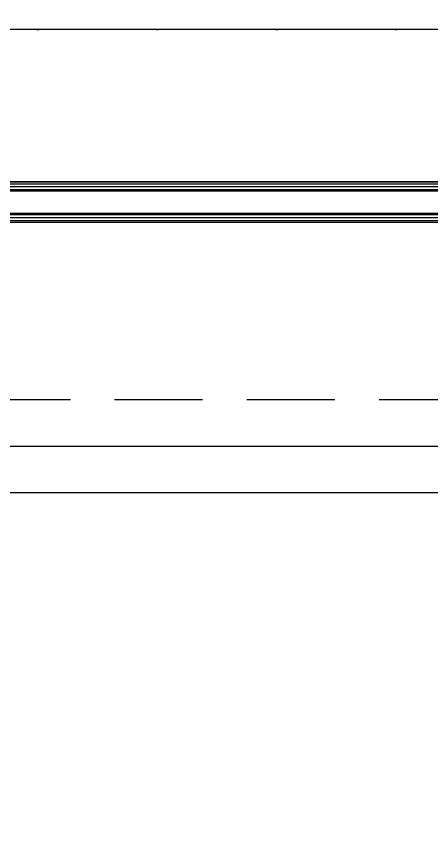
# Model space of a CAD drawing. Header units: inches. Extents: x 21 to 32698, y 13 to 3712.
# Drawn here: x 10182.36 to 10204.77, y 2538.23 to 2582.78 of the extents above; entities that cross this region are included whole.
import ezdxf

# ---------------------------------------------------------------- set-up
doc = ezdxf.new("R2010")
doc.units = ezdxf.units.IN
doc.header["$MEASUREMENT"] = 0
doc.set_wipeout_variables(frame=1)
doc.linetypes.add('DOT', pattern=[6.35, 0, -6.35])
doc.linetypes.add('IMPORT-HIDDEN2', pattern=[47.625, 31.75, -15.875])
for name, color, linetype, lineweight in [('Z_MİM_-KM-BEAM-RAY', 8, 'DOT', 25), ('Z_MİM_-KM-GLAZ', 8, 'Continuous', 25), ('Z_MİM_-KM-GLAZ-CURT', 8, 'Continuous', 25), ('Z_MİM_-KM-RAY-1', 8, 'IMPORT-HIDDEN2', 25), ('Z_MİM_-KM-WALL', 8, 'Continuous', 25), ('Z_MİM_-KM-WALL-PL', 8, 'Continuous', 25), ('Z_MİM_-KM-WALL-PLASTER', 8, 'Continuous', 25), ('Z_MİM_aksesuar_k', 8, 'Continuous', 25)]:
    doc.layers.add(name, color=color, linetype=linetype, lineweight=lineweight)

# ---------------------------------------------------------------- blocks, each defined once
blk = doc.blocks.new('*U77')
blk.add_wipeout([(160, -25), (160, 16.5), (0, 16.5), (0, -25)])
at = {"layer": 'Z_MİM_-KM-GLAZ-CURT'}
blk.add_lwpolyline([(0, -22.5), (0, -25), (160, -25), (160, -22.5)], dxfattribs=at)
at = {"layer": 'Z_MİM_-KM-RAY-1', "ltscale": 0.15}
for p, q in [((160, 0), (0, 0)), ((160, -20), (0, -20))]:
    blk.add_line(p, q, dxfattribs=at)
at = {"layer": 'Z_MİM_aksesuar_k'}
for p, q in [((14.772, -8.224), (74.256, -8.224)), ((74.256, -8.224), (14.772, -8.224)), ((14.772, -8.333), (74.256, -8.333)), ((14.772, -8.491), (74.256, -8.491)), ((14.772, -8.65), (74.256, -8.65)), ((14.772, -8.709), (74.256, -8.709)), ((14.772, -8.724), (74.256, -8.724)), ((14.772, -9.924), (74.256, -9.924)), ((14.772, -9.94), (74.256, -9.94)), ((14.772, -9.999), (74.256, -9.999)), ((14.772, -10.157), (74.256, -10.157)), ((14.772, -10.316), (74.256, -10.316)), ((74.256, -10.424), (14.772, -10.424))]:
    blk.add_line(p, q, dxfattribs=at)
blk = doc.blocks.new('-KM_Kiriş İzi-1K')
at = {"layer": 'Z_MİM_-KM-BEAM-RAY'}
for p, q in [((755, 1600.001), (1335.002, 1600.001)), ((755, 1575.001), (1335.002, 1575.001))]:
    blk.add_line(p, q, dxfattribs=at)

msp = doc.modelspace()

# ---------------------------------------------------------------- linework, layer by layer
at = {"layer": 'Z_MİM_-KM-WALL'}
msp.add_lwpolyline([(10036.714, 2562.084), (10666.759, 2562.084)], dxfattribs=at)

# ---------------------------------------------------------------- next in the draw order: block references
at = {"layer": 'Z_MİM_-KM-GLAZ', "ltscale": 1.5}
msp.add_blockref('*U77', (10146.714, 2582.083), dxfattribs=at)

# ---------------------------------------------------------------- next in the draw order: linework, layer by layer
at = {"layer": 'Z_MİM_-KM-WALL-PL'}
msp.add_lwpolyline([(11341.714, 1162.159), (11341.714, 982.083), (12831.715, 982.083), (12831.715, 2582.084), (9041.715, 2582.084), (9041.715, 1637.083), (9331.714, 1637.083), (9331.714, 982.083), (10641.714, 982.083), (10641.714, 1161.832)], dxfattribs=at)
at = {"layer": 'Z_MİM_-KM-WALL-PLASTER'}
msp.add_lwpolyline([(9999.214, 2554.584), (10089.214, 2554.584), (10089.214, 2559.584), (10664.259, 2559.584), (10664.259, 2399.584), (10679.216, 2399.584), (10679.216, 2124.583), (10609.216, 2124.583), (10609.216, 2089.583), (10614.214, 2089.583), (10614.214, 1954.583), (10449.214, 1954.583), (10449.214, 1879.583), (9999.214, 1879.583)], close=True, dxfattribs=at)

# ---------------------------------------------------------------- next in the draw order: block references
at = {"layer": 'Z_MİM_-KM-BEAM-RAY'}
msp.add_blockref('-KM_Kiriş İzi-1K', (9331.714, 982.083), dxfattribs=at)

doc.saveas('drawing.dxf')
